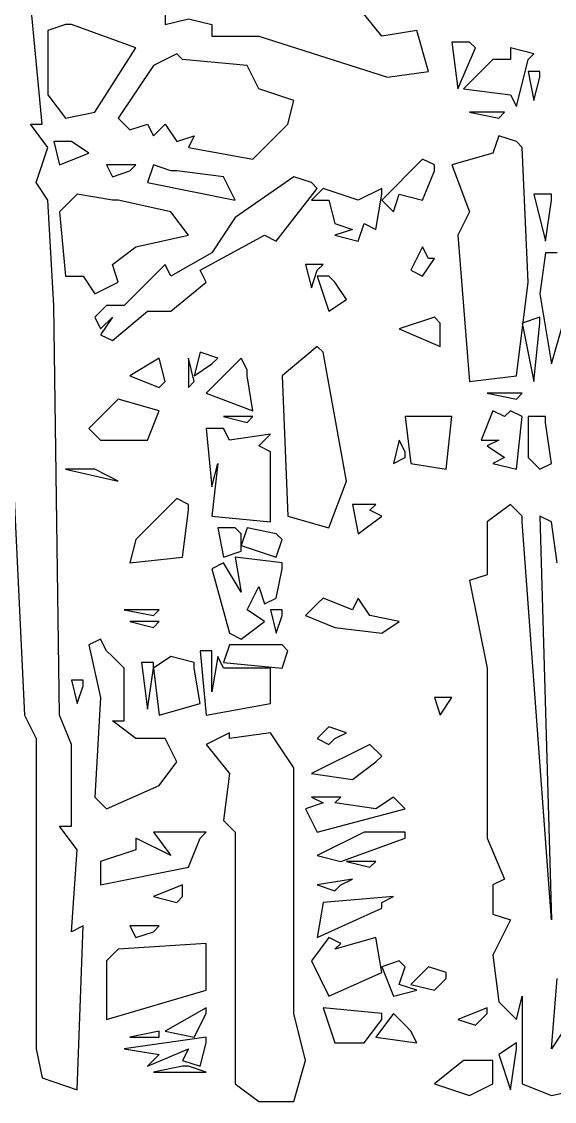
# Model space of a CAD drawing. Extents: x 1 to 798, y 2 to 577.
# Drawn here: x 562.5 to 653.5, y 231 to 415.5 of the extents above; entities that cross this region are included whole.
import ezdxf

# ---------------------------------------------------------------- set-up
doc = ezdxf.new("R2010")
doc.units = 0

msp = doc.modelspace()

# ---------------------------------------------------------------- linework, layer by layer
for p, q in [((587, 422), (587, 415)), ((587, 422), (587, 415)), ((566, 398), (564, 419)), ((566, 398), (564, 419)), ((624, 413), (620, 418)), ((624, 413), (620, 418)), ((587, 415), (591, 416)), ((587, 415), (591, 416)), ((591, 416), (595, 415)), ((591, 416), (595, 415)), ((570, 415), (567, 414)), ((570, 415), (567, 414)), ((567, 414), (567, 403)), ((567, 414), (567, 403)), ((571, 415), (570, 415)), ((571, 415), (570, 415)), ((582, 411), (571, 415)), ((582, 411), (571, 415)), ((595, 415), (595, 413)), ((595, 415), (595, 413)), ((630, 414), (624, 413)), ((630, 414), (624, 413)), ((632, 407), (630, 414)), ((632, 407), (630, 414)), ((595, 413), (603, 413)), ((595, 413), (603, 413)), ((603, 413), (625, 406)), ((603, 413), (625, 406)), ((639, 412), (636, 412)), ((636, 412), (637, 404)), ((639, 412), (636, 412)), ((636, 412), (637, 404)), ((640, 411), (639, 412)), ((640, 411), (639, 412)), ((575, 400), (582, 411)), ((575, 400), (582, 411)), ((589, 410), (585, 408)), ((589, 410), (585, 408)), ((590, 409), (589, 410)), ((590, 409), (589, 410)), ((637, 404), (640, 411)), ((637, 404), (640, 411)), ((650, 410), (646, 411)), ((646, 411), (646, 409)), ((650, 410), (646, 411)), ((646, 411), (646, 409)), ((649, 409), (650, 410)), ((649, 409), (650, 410)), ((585, 408), (579, 399)), ((585, 408), (579, 399)), ((601, 408), (590, 409)), ((601, 408), (590, 409)), ((603, 404), (601, 408)), ((603, 404), (601, 408)), ((643, 409), (638, 404)), ((643, 409), (638, 404)), ((646, 409), (643, 409)), ((646, 409), (643, 409)), ((647, 401), (649, 409)), ((647, 401), (649, 409)), ((625, 406), (632, 407)), ((625, 406), (632, 407)), ((651, 407), (649, 407)), ((649, 407), (650, 402)), ((651, 407), (649, 407)), ((649, 407), (650, 402)), ((650, 402), (651, 406)), ((650, 402), (651, 406)), ((651, 406), (651, 407)), ((651, 406), (651, 407)), ((567, 403), (570, 399)), ((567, 403), (570, 399)), ((609, 402), (603, 404)), ((609, 402), (603, 404)), ((638, 404), (646, 403)), ((638, 404), (646, 403)), ((646, 403), (647, 401)), ((646, 403), (647, 401)), ((558, 401), (563, 297)), ((558, 401), (563, 297)), ((608, 398), (609, 402)), ((608, 398), (609, 402)), ((570, 399), (575, 400)), ((570, 399), (575, 400)), ((579, 399), (581, 397)), ((579, 399), (581, 397)), ((645, 400), (639, 400)), ((639, 400), (644, 399)), ((645, 400), (639, 400)), ((639, 400), (644, 399)), ((644, 399), (645, 400)), ((644, 399), (645, 400)), ((567, 394), (564, 398)), ((564, 398), (566, 398)), ((567, 394), (564, 398)), ((564, 398), (566, 398)), ((581, 397), (584, 398)), ((581, 397), (584, 398)), ((584, 398), (585, 396)), ((584, 398), (585, 396)), ((585, 396), (587, 398)), ((585, 396), (587, 398)), ((587, 398), (589, 395)), ((587, 398), (589, 395)), ((602, 392), (608, 398)), ((602, 392), (608, 398)), ((570, 395), (568, 395)), ((568, 395), (569, 391)), ((570, 395), (568, 395)), ((568, 395), (569, 391)), ((571, 395), (570, 395)), ((571, 395), (570, 395)), ((574, 393), (571, 395)), ((574, 393), (571, 395)), ((589, 395), (592, 396)), ((589, 395), (592, 396)), ((592, 396), (591, 394)), ((592, 396), (591, 394)), ((644, 396), (643, 393)), ((644, 396), (643, 393)), ((647, 395), (644, 396)), ((647, 395), (644, 396)), ((648, 394), (647, 395)), ((648, 394), (647, 395)), ((565, 388), (567, 394)), ((565, 388), (567, 394)), ((569, 391), (574, 393)), ((569, 391), (574, 393)), ((591, 394), (602, 392)), ((591, 394), (602, 392)), ((643, 393), (636, 391)), ((643, 393), (636, 391)), ((649, 371), (648, 394)), ((649, 371), (648, 394)), ((631, 392), (624, 385)), ((631, 392), (624, 385)), ((633, 391), (631, 392)), ((633, 391), (631, 392)), ((582, 391), (577, 391)), ((577, 391), (578, 389)), ((582, 391), (577, 391)), ((577, 391), (578, 389)), ((578, 389), (581, 390)), ((578, 389), (581, 390)), ((581, 390), (582, 391)), ((581, 390), (582, 391)), ((585, 391), (584, 388)), ((585, 391), (584, 388)), ((588, 390), (585, 391)), ((588, 390), (585, 391)), ((589, 390), (588, 390)), ((589, 390), (588, 390)), ((597, 389), (589, 390)), ((597, 389), (589, 390)), ((631, 385), (633, 390)), ((631, 385), (633, 390)), ((633, 390), (633, 391)), ((633, 390), (633, 391)), ((636, 391), (639, 383)), ((636, 391), (639, 383)), ((567, 385), (565, 388)), ((567, 385), (565, 388)), ((584, 388), (599, 385)), ((584, 388), (599, 385)), ((599, 385), (597, 389)), ((599, 385), (597, 389)), ((609, 389), (599, 382)), ((609, 389), (599, 382)), ((612, 388), (609, 389)), ((612, 388), (609, 389)), ((613, 387), (612, 388)), ((613, 387), (612, 388)), ((572, 386), (569, 383)), ((572, 386), (569, 383)), ((578, 385), (572, 386)), ((578, 385), (572, 386)), ((606, 378), (613, 387)), ((606, 378), (613, 387)), ((614, 387), (612, 385)), ((614, 387), (612, 385)), ((620, 385), (614, 387)), ((620, 385), (614, 387)), ((624, 387), (620, 385)), ((624, 387), (620, 385)), ((623, 380), (624, 386)), ((623, 380), (624, 386)), ((624, 386), (624, 387)), ((624, 386), (624, 387)), ((626, 383), (627, 386)), ((626, 383), (627, 386)), ((627, 386), (631, 385)), ((627, 386), (631, 385)), ((653, 386), (650, 386)), ((650, 386), (652, 378)), ((653, 386), (650, 386)), ((650, 386), (652, 378)), ((653, 385), (653, 386)), ((653, 385), (653, 386)), ((568, 367), (567, 385)), ((568, 367), (567, 385)), ((579, 385), (578, 385)), ((579, 385), (578, 385)), ((588, 383), (579, 385)), ((588, 383), (579, 385)), ((612, 385), (615, 385)), ((612, 385), (615, 385)), ((615, 385), (616, 381)), ((615, 385), (616, 381)), ((624, 385), (626, 383)), ((624, 385), (626, 383)), ((652, 378), (653, 385)), ((652, 378), (653, 385)), ((569, 383), (570, 372)), ((569, 383), (570, 372)), ((591, 379), (588, 383)), ((591, 379), (588, 383)), ((599, 382), (595, 376)), ((599, 382), (595, 376)), ((639, 383), (637, 379)), ((639, 383), (637, 379)), ((616, 381), (619, 380)), ((616, 381), (619, 380)), ((620, 378), (621, 381)), ((620, 378), (621, 381)), ((621, 381), (623, 380)), ((621, 381), (623, 380)), ((582, 377), (591, 379)), ((582, 377), (591, 379)), ((593, 373), (604, 379)), ((593, 373), (604, 379)), ((604, 379), (606, 378)), ((604, 379), (606, 378)), ((619, 380), (616, 379)), ((619, 380), (616, 379)), ((616, 379), (620, 378)), ((616, 379), (620, 378)), ((637, 379), (639, 354)), ((637, 379), (639, 354)), ((578, 374), (582, 377)), ((578, 374), (582, 377)), ((631, 377), (629, 373)), ((631, 377), (629, 373)), ((632, 375), (631, 377)), ((632, 375), (631, 377)), ((595, 376), (588, 372)), ((595, 376), (588, 372)), ((631, 372), (633, 375)), ((631, 372), (633, 375)), ((633, 375), (632, 375)), ((633, 375), (632, 375)), ((652, 376), (651, 369)), ((652, 376), (651, 369)), ((654, 376), (652, 376)), ((654, 376), (652, 376)), ((579, 371), (578, 374)), ((579, 371), (578, 374)), ((587, 374), (580, 367)), ((587, 374), (580, 367)), ((588, 372), (587, 374)), ((588, 372), (587, 374)), ((594, 371), (593, 373)), ((594, 371), (593, 373)), ((614, 374), (611, 374)), ((611, 374), (612, 370)), ((614, 374), (611, 374)), ((611, 374), (612, 370)), ((612, 370), (613, 373)), ((612, 370), (613, 373)), ((613, 373), (614, 374)), ((613, 373), (614, 374)), ((629, 373), (631, 372)), ((629, 373), (631, 372)), ((570, 372), (573, 372)), ((570, 372), (573, 372)), ((573, 372), (575, 369)), ((573, 372), (575, 369)), ((575, 369), (579, 371)), ((575, 369), (579, 371)), ((588, 366), (594, 371)), ((588, 366), (594, 371)), ((615, 372), (613, 372)), ((613, 372), (615, 366)), ((615, 372), (613, 372)), ((613, 372), (615, 366)), ((616, 371), (615, 372)), ((616, 371), (615, 372)), ((618, 368), (616, 371)), ((618, 368), (616, 371)), ((647, 355), (649, 371)), ((647, 355), (649, 371)), ((651, 369), (653, 357)), ((651, 369), (653, 357)), ((615, 366), (618, 368)), ((615, 366), (618, 368)), ((569, 297), (568, 367)), ((569, 297), (568, 367)), ((577, 367), (575, 365)), ((577, 367), (575, 365)), ((580, 367), (577, 367)), ((580, 367), (577, 367)), ((578, 361), (584, 366)), ((578, 361), (584, 366)), ((584, 366), (588, 366)), ((584, 366), (588, 366)), ((575, 365), (576, 363)), ((575, 365), (576, 363)), ((576, 363), (578, 365)), ((578, 365), (576, 362)), ((576, 363), (578, 365)), ((578, 365), (576, 362)), ((633, 365), (627, 363)), ((633, 365), (627, 363)), ((634, 364), (633, 365)), ((634, 364), (633, 365)), ((634, 360), (634, 364)), ((634, 360), (634, 364)), ((651, 365), (648, 364)), ((651, 365), (648, 364)), ((648, 364), (650, 354)), ((648, 364), (650, 354)), ((650, 354), (651, 364)), ((650, 354), (651, 364)), ((651, 364), (651, 365)), ((651, 364), (651, 365)), ((653, 357), (655, 364)), ((653, 357), (655, 364)), ((576, 362), (578, 361)), ((576, 362), (578, 361)), ((627, 363), (634, 360)), ((627, 363), (634, 360)), ((613, 360), (607, 355)), ((613, 360), (607, 355)), ((614, 359), (613, 360)), ((614, 359), (613, 360)), ((586, 358), (581, 355)), ((586, 358), (581, 355)), ((587, 354), (586, 358)), ((587, 354), (586, 358)), ((592, 354), (591, 358)), ((591, 358), (591, 353)), ((592, 354), (591, 358)), ((591, 358), (591, 353)), ((593, 359), (592, 355)), ((593, 359), (592, 355)), ((596, 358), (593, 359)), ((596, 358), (593, 359)), ((600, 358), (594, 352)), ((600, 358), (594, 352)), ((595, 357), (596, 358)), ((595, 357), (596, 358)), ((601, 356), (600, 358)), ((601, 356), (600, 358)), ((618, 337), (614, 359)), ((618, 337), (614, 359)), ((592, 355), (595, 357)), ((592, 355), (595, 357)), ((581, 355), (586, 353)), ((581, 355), (586, 353)), ((601, 355), (601, 356)), ((601, 355), (601, 356)), ((602, 349), (601, 355)), ((602, 349), (601, 355)), ((607, 355), (608, 331)), ((607, 355), (608, 331)), ((639, 354), (647, 355)), ((639, 354), (647, 355)), ((586, 353), (587, 354)), ((586, 353), (587, 354)), ((591, 353), (592, 354)), ((591, 353), (592, 354)), ((579, 351), (578, 350)), ((579, 351), (578, 350)), ((586, 349), (579, 351)), ((586, 349), (579, 351)), ((594, 352), (602, 349)), ((594, 352), (602, 349)), ((648, 352), (642, 352)), ((642, 352), (647, 351)), ((648, 352), (642, 352)), ((642, 352), (647, 351)), ((647, 351), (648, 352)), ((647, 351), (648, 352)), ((578, 350), (574, 346)), ((578, 350), (574, 346)), ((584, 344), (586, 349)), ((584, 344), (586, 349)), ((643, 349), (641, 344)), ((643, 349), (641, 344)), ((645, 348), (643, 349)), ((645, 348), (643, 349)), ((646, 349), (645, 348)), ((646, 349), (645, 348)), ((648, 348), (646, 349)), ((648, 348), (646, 349)), ((602, 348), (597, 348)), ((597, 348), (601, 347)), ((602, 348), (597, 348)), ((597, 348), (601, 347)), ((601, 347), (602, 348)), ((601, 347), (602, 348)), ((630, 348), (628, 348)), ((628, 348), (629, 340)), ((630, 348), (628, 348)), ((628, 348), (629, 340)), ((631, 348), (630, 348)), ((631, 348), (630, 348)), ((636, 348), (631, 348)), ((636, 348), (631, 348)), ((635, 339), (636, 348)), ((635, 339), (636, 348)), ((647, 339), (648, 348)), ((647, 339), (648, 348)), ((652, 348), (649, 348)), ((649, 348), (649, 341)), ((652, 348), (649, 348)), ((649, 348), (649, 341)), ((652, 347), (652, 348)), ((652, 347), (652, 348)), ((653, 340), (652, 347)), ((653, 340), (652, 347)), ((574, 346), (576, 344)), ((574, 346), (576, 344)), ((596, 346), (594, 346)), ((594, 346), (595, 336)), ((596, 346), (594, 346)), ((594, 346), (595, 336)), ((597, 346), (596, 346)), ((597, 346), (596, 346)), ((598, 344), (597, 346)), ((598, 344), (597, 346)), ((576, 344), (584, 344)), ((576, 344), (584, 344)), ((605, 345), (598, 344)), ((605, 345), (598, 344)), ((603, 343), (605, 345)), ((603, 343), (605, 345)), ((627, 344), (626, 340)), ((627, 344), (626, 340)), ((628, 342), (627, 344)), ((628, 342), (627, 344)), ((641, 344), (644, 344)), ((641, 344), (644, 344)), ((644, 344), (642, 343)), ((644, 344), (642, 343)), ((605, 342), (603, 343)), ((605, 342), (603, 343)), ((605, 330), (605, 342)), ((605, 330), (605, 342)), ((628, 341), (628, 342)), ((628, 341), (628, 342)), ((642, 343), (645, 341)), ((642, 343), (645, 341)), ((595, 336), (596, 340)), ((596, 340), (595, 331)), ((595, 336), (596, 340)), ((596, 340), (595, 331)), ((626, 340), (628, 341)), ((626, 340), (628, 341)), ((629, 340), (635, 339)), ((629, 340), (635, 339)), ((645, 341), (643, 340)), ((645, 341), (643, 340)), ((643, 340), (647, 339)), ((643, 340), (647, 339)), ((649, 341), (651, 339)), ((649, 341), (651, 339)), ((651, 339), (653, 340)), ((651, 339), (653, 340)), ((574, 339), (570, 339)), ((570, 339), (579, 337)), ((574, 339), (570, 339)), ((570, 339), (579, 337)), ((575, 339), (574, 339)), ((575, 339), (574, 339)), ((579, 337), (575, 339)), ((579, 337), (575, 339)), ((615, 329), (618, 337)), ((615, 329), (618, 337)), ((589, 334), (582, 327)), ((589, 334), (582, 327)), ((591, 333), (589, 334)), ((591, 333), (589, 334)), ((591, 332), (591, 333)), ((591, 332), (591, 333)), ((623, 333), (619, 333)), ((619, 333), (620, 328)), ((623, 333), (619, 333)), ((619, 333), (620, 328)), ((622, 332), (623, 333)), ((622, 332), (623, 333)), ((646, 333), (642, 330)), ((646, 333), (642, 330)), ((648, 331), (646, 333)), ((648, 331), (646, 333)), ((590, 324), (591, 332)), ((590, 324), (591, 332)), ((595, 331), (605, 330)), ((595, 331), (605, 330)), ((608, 331), (615, 329)), ((608, 331), (615, 329)), ((620, 328), (624, 331)), ((620, 328), (624, 331)), ((624, 331), (622, 332)), ((624, 331), (622, 332)), ((648, 330), (648, 331)), ((648, 330), (648, 331)), ((653, 330), (651, 331)), ((651, 331), (653, 262)), ((653, 330), (651, 331)), ((651, 331), (653, 262)), ((599, 329), (596, 329)), ((596, 329), (597, 324)), ((599, 329), (596, 329)), ((596, 329), (597, 324)), ((600, 328), (599, 329)), ((600, 328), (599, 329)), ((601, 329), (600, 326)), ((601, 329), (600, 326)), ((606, 328), (601, 329)), ((606, 328), (601, 329)), ((642, 330), (642, 321)), ((642, 330), (642, 321)), ((653, 262), (648, 330)), ((653, 262), (648, 330)), ((654, 323), (653, 330)), ((654, 323), (653, 330)), ((582, 327), (581, 323)), ((582, 327), (581, 323)), ((600, 325), (600, 328)), ((600, 325), (600, 328)), ((607, 327), (606, 328)), ((607, 327), (606, 328)), ((606, 324), (607, 327)), ((606, 324), (607, 327)), ((597, 324), (600, 325)), ((597, 324), (600, 325)), ((600, 326), (606, 324)), ((600, 326), (606, 324)), ((581, 323), (590, 324)), ((581, 323), (590, 324)), ((597, 323), (595, 322)), ((597, 323), (595, 322)), ((600, 318), (597, 323)), ((600, 318), (597, 323)), ((607, 323), (599, 324)), ((599, 324), (600, 318)), ((607, 323), (599, 324)), ((599, 324), (600, 318)), ((607, 322), (607, 323)), ((607, 322), (607, 323)), ((595, 322), (598, 311)), ((595, 322), (598, 311)), ((606, 317), (607, 322)), ((606, 317), (607, 322)), ((642, 321), (639, 320)), ((642, 321), (639, 320)), ((639, 320), (642, 305)), ((639, 320), (642, 305)), ((601, 315), (603, 319)), ((601, 315), (603, 319)), ((603, 319), (604, 316)), ((603, 319), (604, 316)), ((604, 316), (606, 317)), ((604, 316), (606, 317)), ((613, 316), (611, 314)), ((613, 316), (611, 314)), ((614, 317), (613, 316)), ((614, 317), (613, 316)), ((619, 315), (614, 317)), ((619, 315), (614, 317)), ((620, 317), (619, 315)), ((620, 317), (619, 315)), ((622, 314), (620, 317)), ((622, 314), (620, 317)), ((586, 315), (580, 315)), ((580, 315), (585, 314)), ((586, 315), (580, 315)), ((580, 315), (585, 314)), ((585, 314), (586, 315)), ((585, 314), (586, 315)), ((604, 313), (601, 315)), ((604, 313), (601, 315)), ((607, 315), (605, 315)), ((605, 315), (606, 311)), ((607, 315), (605, 315)), ((605, 315), (606, 311)), ((606, 311), (607, 314)), ((606, 311), (607, 314)), ((607, 314), (607, 315)), ((607, 314), (607, 315)), ((611, 314), (616, 312)), ((611, 314), (616, 312)), ((627, 313), (622, 314)), ((627, 313), (622, 314)), ((586, 313), (581, 313)), ((581, 313), (585, 312)), ((586, 313), (581, 313)), ((581, 313), (585, 312)), ((585, 312), (586, 313)), ((585, 312), (586, 313)), ((600, 310), (604, 313)), ((600, 310), (604, 313)), ((616, 312), (624, 311)), ((616, 312), (624, 311)), ((624, 311), (627, 313)), ((624, 311), (627, 313)), ((576, 310), (574, 309)), ((576, 310), (574, 309)), ((577, 308), (576, 310)), ((577, 308), (576, 310)), ((598, 311), (600, 310)), ((598, 311), (600, 310)), ((574, 309), (576, 300)), ((574, 309), (576, 300)), ((598, 309), (597, 306)), ((598, 309), (597, 306)), ((607, 309), (598, 309)), ((607, 309), (598, 309)), ((608, 308), (607, 309)), ((608, 308), (607, 309)), ((578, 307), (577, 308)), ((578, 307), (577, 308)), ((580, 305), (578, 307)), ((580, 305), (578, 307)), ((588, 307), (585, 305)), ((588, 307), (585, 305)), ((592, 306), (588, 307)), ((592, 306), (588, 307)), ((595, 308), (593, 308)), ((593, 308), (594, 297)), ((595, 308), (593, 308)), ((593, 308), (594, 297)), ((595, 307), (595, 308)), ((595, 307), (595, 308)), ((596, 307), (595, 301)), ((595, 301), (595, 307)), ((596, 307), (595, 301)), ((595, 301), (595, 307)), ((597, 305), (596, 307)), ((597, 305), (596, 307)), ((607, 305), (608, 308)), ((607, 305), (608, 308)), ((580, 296), (580, 305)), ((580, 296), (580, 305)), ((585, 306), (583, 306)), ((583, 306), (584, 298)), ((585, 306), (583, 306)), ((583, 306), (584, 298)), ((584, 298), (585, 305)), ((584, 298), (585, 305)), ((585, 305), (585, 306)), ((585, 305), (585, 306)), ((585, 305), (586, 297)), ((585, 305), (586, 297)), ((592, 305), (592, 306)), ((592, 305), (592, 306)), ((593, 299), (592, 305)), ((593, 299), (592, 305)), ((597, 306), (607, 305)), ((597, 306), (607, 305)), ((605, 305), (597, 305)), ((605, 305), (597, 305)), ((605, 299), (605, 305)), ((605, 299), (605, 305)), ((642, 305), (642, 276)), ((642, 305), (642, 276)), ((573, 303), (571, 303)), ((571, 303), (572, 299)), ((573, 303), (571, 303)), ((571, 303), (572, 299)), ((573, 302), (573, 303)), ((573, 302), (573, 303)), ((572, 299), (573, 302)), ((572, 299), (573, 302)), ((576, 300), (575, 283)), ((576, 300), (575, 283)), ((586, 297), (593, 299)), ((586, 297), (593, 299)), ((594, 297), (605, 299)), ((594, 297), (605, 299)), ((635, 300), (633, 300)), ((633, 300), (634, 297)), ((635, 300), (633, 300)), ((633, 300), (634, 297)), ((634, 297), (636, 300)), ((634, 297), (636, 300)), ((636, 300), (635, 300)), ((636, 300), (635, 300)), ((563, 297), (565, 293)), ((563, 297), (565, 293)), ((571, 292), (569, 297)), ((571, 292), (569, 297)), ((582, 293), (578, 296)), ((578, 296), (580, 296)), ((582, 293), (578, 296)), ((578, 296), (580, 296)), ((598, 294), (594, 292)), ((598, 294), (594, 292)), ((605, 294), (598, 293)), ((598, 293), (598, 294)), ((605, 294), (598, 293)), ((598, 293), (598, 294)), ((609, 288), (605, 294)), ((609, 288), (605, 294)), ((615, 295), (613, 293)), ((615, 295), (613, 293)), ((618, 294), (615, 295)), ((618, 294), (615, 295)), ((616, 293), (618, 294)), ((616, 293), (618, 294)), ((565, 293), (565, 240)), ((565, 293), (565, 240)), ((571, 278), (571, 292)), ((571, 278), (571, 292)), ((587, 293), (582, 293)), ((587, 293), (582, 293)), ((589, 289), (587, 293)), ((589, 289), (587, 293)), ((594, 292), (598, 287)), ((594, 292), (598, 287)), ((622, 292), (612, 287)), ((622, 292), (612, 287)), ((613, 293), (615, 292)), ((613, 293), (615, 292)), ((615, 292), (616, 293)), ((615, 292), (616, 293)), ((624, 290), (622, 292)), ((624, 290), (622, 292)), ((623, 289), (624, 290)), ((623, 289), (624, 290)), ((586, 285), (589, 289)), ((586, 285), (589, 289)), ((609, 246), (609, 288)), ((609, 246), (609, 288)), ((619, 286), (623, 289)), ((619, 286), (623, 289)), ((598, 287), (597, 279)), ((598, 287), (597, 279)), ((612, 287), (619, 286)), ((612, 287), (619, 286)), ((577, 281), (586, 285)), ((577, 281), (586, 285)), ((575, 283), (577, 281)), ((575, 283), (577, 281)), ((617, 283), (612, 283)), ((612, 283), (614, 282)), ((617, 283), (612, 283)), ((612, 283), (614, 282)), ((616, 282), (617, 283)), ((616, 282), (617, 283)), ((626, 283), (623, 281)), ((626, 283), (623, 281)), ((628, 281), (626, 283)), ((628, 281), (626, 283)), ((614, 282), (611, 281)), ((614, 282), (611, 281)), ((611, 281), (613, 277)), ((611, 281), (613, 277)), ((613, 277), (628, 281)), ((613, 277), (628, 281)), ((623, 281), (616, 282)), ((623, 281), (616, 282)), ((597, 279), (599, 277)), ((597, 279), (599, 277)), ((572, 274), (569, 278)), ((569, 278), (571, 278)), ((572, 274), (569, 278)), ((569, 278), (571, 278)), ((594, 277), (585, 277)), ((585, 277), (588, 273)), ((594, 277), (585, 277)), ((585, 277), (588, 273)), ((593, 276), (594, 277)), ((593, 276), (594, 277)), ((599, 277), (599, 234)), ((599, 277), (599, 234)), ((621, 277), (613, 273)), ((621, 277), (613, 273)), ((628, 277), (621, 277)), ((628, 277), (621, 277)), ((628, 276), (628, 277)), ((628, 276), (628, 277)), ((588, 273), (582, 276)), ((582, 276), (582, 274)), ((588, 273), (582, 276)), ((582, 276), (582, 274)), ((591, 271), (593, 276)), ((591, 271), (593, 276)), ((617, 272), (628, 276)), ((617, 272), (628, 276)), ((642, 276), (645, 269)), ((642, 276), (645, 269)), ((571, 260), (572, 274)), ((571, 260), (572, 274)), ((582, 274), (576, 272)), ((582, 274), (576, 272)), ((576, 272), (576, 268)), ((576, 272), (576, 268)), ((613, 273), (617, 272)), ((613, 273), (617, 272)), ((623, 272), (618, 272)), ((618, 272), (622, 271)), ((623, 272), (618, 272)), ((618, 272), (622, 271)), ((622, 271), (623, 272)), ((622, 271), (623, 272)), ((576, 268), (591, 271)), ((576, 268), (591, 271)), ((590, 268), (585, 266)), ((590, 268), (585, 266)), ((590, 266), (590, 268)), ((590, 266), (590, 268)), ((619, 269), (613, 268)), ((619, 269), (613, 268)), ((613, 268), (616, 267)), ((613, 268), (616, 267)), ((616, 267), (617, 268)), ((616, 267), (617, 268)), ((617, 268), (619, 269)), ((617, 268), (619, 269)), ((645, 269), (643, 268)), ((645, 269), (643, 268)), ((643, 268), (643, 263)), ((643, 268), (643, 263)), ((585, 266), (589, 265)), ((585, 266), (589, 265)), ((589, 265), (590, 266)), ((589, 265), (590, 266)), ((626, 266), (614, 265)), ((626, 266), (614, 265)), ((624, 265), (626, 266)), ((624, 265), (626, 266)), ((614, 265), (613, 259)), ((614, 265), (613, 259)), ((613, 259), (624, 264)), ((613, 259), (624, 264)), ((624, 264), (624, 265)), ((624, 264), (624, 265)), ((643, 263), (646, 262)), ((643, 263), (646, 262)), ((646, 262), (643, 256)), ((646, 262), (643, 256)), ((573, 261), (571, 260)), ((573, 261), (571, 260)), ((572, 233), (573, 261)), ((572, 233), (573, 261)), ((586, 261), (581, 261)), ((581, 261), (582, 259)), ((586, 261), (581, 261)), ((581, 261), (582, 259)), ((585, 260), (586, 261)), ((585, 260), (586, 261)), ((582, 259), (585, 260)), ((582, 259), (585, 260)), ((615, 259), (612, 255)), ((615, 259), (612, 255)), ((617, 258), (615, 259)), ((617, 258), (615, 259)), ((623, 259), (616, 257)), ((623, 259), (616, 257)), ((624, 253), (623, 259)), ((624, 253), (623, 259)), ((579, 257), (577, 255)), ((579, 257), (577, 255)), ((594, 258), (579, 257)), ((594, 258), (579, 257)), ((594, 257), (594, 258)), ((594, 257), (594, 258)), ((594, 250), (594, 257)), ((594, 250), (594, 257)), ((616, 257), (617, 258)), ((616, 257), (617, 258)), ((577, 255), (577, 245)), ((577, 255), (577, 245)), ((612, 255), (615, 249)), ((612, 255), (615, 249)), ((627, 255), (624, 254)), ((627, 255), (624, 254)), ((628, 254), (627, 255)), ((628, 254), (627, 255)), ((643, 256), (644, 248)), ((643, 256), (644, 248)), ((615, 249), (624, 253)), ((615, 249), (624, 253)), ((624, 254), (626, 249)), ((624, 254), (626, 249)), ((627, 251), (628, 254)), ((627, 251), (628, 254)), ((632, 254), (629, 251)), ((632, 254), (629, 251)), ((635, 253), (632, 254)), ((635, 253), (632, 254)), ((635, 252), (635, 253)), ((635, 252), (635, 253)), ((630, 250), (627, 251)), ((630, 250), (627, 251)), ((629, 251), (633, 250)), ((629, 251), (633, 250)), ((633, 250), (635, 252)), ((633, 250), (635, 252)), ((653, 240), (654, 252)), ((653, 240), (654, 252)), ((577, 245), (594, 250)), ((577, 245), (594, 250)), ((626, 249), (630, 250)), ((626, 249), (630, 250)), ((644, 248), (647, 245)), ((644, 248), (647, 245)), ((647, 245), (648, 249)), ((647, 245), (648, 249)), ((648, 249), (648, 234)), ((648, 249), (648, 234)), ((594, 247), (587, 243)), ((594, 247), (587, 243)), ((592, 242), (594, 246)), ((592, 242), (594, 246)), ((594, 246), (594, 247)), ((594, 246), (594, 247)), ((611, 238), (609, 246)), ((611, 238), (609, 246)), ((624, 246), (614, 247)), ((614, 247), (616, 241)), ((624, 246), (614, 247)), ((614, 247), (616, 241)), ((626, 246), (623, 242)), ((626, 246), (623, 242)), ((624, 245), (624, 246)), ((624, 245), (624, 246)), ((628, 244), (626, 246)), ((628, 244), (626, 246)), ((642, 247), (637, 245)), ((642, 247), (637, 245)), ((640, 244), (642, 246)), ((640, 244), (642, 246)), ((642, 246), (642, 247)), ((642, 246), (642, 247)), ((621, 241), (624, 245)), ((621, 241), (624, 245)), ((629, 243), (628, 244)), ((629, 243), (628, 244)), ((637, 245), (640, 244)), ((637, 245), (640, 244)), ((594, 242), (580, 240)), ((594, 242), (580, 240)), ((586, 243), (581, 242)), ((586, 243), (581, 242)), ((581, 242), (586, 242)), ((581, 242), (586, 242)), ((586, 242), (586, 243)), ((586, 242), (586, 243)), ((587, 243), (592, 242)), ((587, 243), (592, 242)), ((594, 241), (594, 242)), ((594, 241), (594, 242)), ((623, 242), (630, 241)), ((623, 242), (630, 241)), ((630, 241), (629, 243)), ((630, 241), (629, 243)), ((655, 243), (653, 240)), ((655, 243), (653, 240)), ((565, 240), (566, 235)), ((565, 240), (566, 235)), ((580, 240), (586, 239)), ((580, 240), (586, 239)), ((584, 237), (591, 240)), ((584, 237), (591, 240)), ((591, 240), (590, 238)), ((591, 240), (590, 238)), ((593, 237), (594, 241)), ((593, 237), (594, 241)), ((616, 241), (621, 241)), ((616, 241), (621, 241)), ((647, 241), (644, 239)), ((647, 241), (644, 239)), ((646, 233), (647, 240)), ((646, 233), (647, 240)), ((647, 240), (647, 241)), ((647, 240), (647, 241)), ((586, 239), (584, 237)), ((586, 239), (584, 237)), ((644, 239), (646, 233)), ((644, 239), (646, 233)), ((590, 237), (585, 236)), ((590, 237), (585, 236)), ((590, 238), (593, 237)), ((590, 238), (593, 237)), ((591, 237), (590, 237)), ((591, 237), (590, 237)), ((594, 236), (591, 237)), ((594, 236), (591, 237)), ((609, 231), (611, 238)), ((609, 231), (611, 238)), ((638, 238), (633, 234)), ((638, 238), (633, 234)), ((643, 238), (638, 238)), ((643, 238), (638, 238)), ((643, 237), (643, 238)), ((643, 237), (643, 238)), ((643, 234), (643, 237)), ((643, 234), (643, 237)), ((566, 235), (572, 233)), ((566, 235), (572, 233)), ((585, 236), (594, 236)), ((585, 236), (594, 236)), ((599, 234), (603, 231)), ((599, 234), (603, 231)), ((633, 234), (639, 232)), ((633, 234), (639, 232)), ((639, 232), (643, 234)), ((639, 232), (643, 234)), ((648, 234), (653, 232)), ((648, 234), (653, 232)), ((653, 232), (662, 234)), ((653, 232), (662, 234)), ((603, 231), (609, 231)), ((603, 231), (609, 231))]:
    msp.add_line(p, q)

doc.saveas('drawing.dxf')
